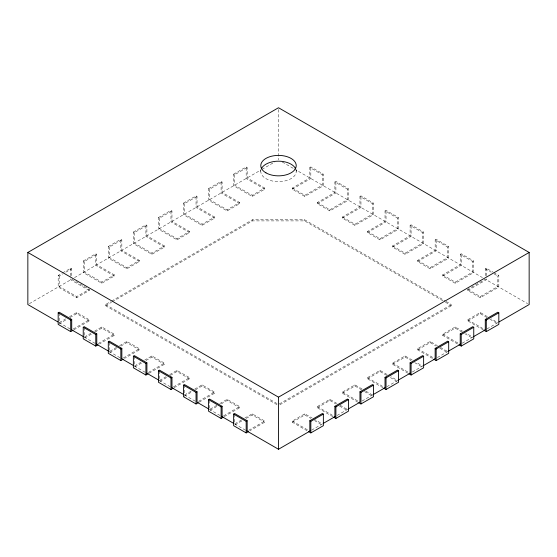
<?xml version="1.0" encoding="UTF-8"?>
<svg xmlns="http://www.w3.org/2000/svg" width="557" height="557" viewBox="0 0 557 557"><rect width="100%" height="100%" fill="white"/><g stroke="black" fill="none" stroke-linecap="round" stroke-linejoin="round"><path stroke-width="0.42" stroke-dasharray="2.79 2.09" d="M29.354 303.676L71.714 279.224L89.259 289.355L89.259 290.51L76.727 297.744L58.179 287.036L58.179 275.464L61.862 273.334M62.6 272.909L70.711 268.223L71.714 268.801L71.714 275.75M83.244 260.989L95.776 253.755L96.779 254.333L96.779 264.756L114.324 274.88L114.324 276.042L101.792 283.276L83.244 272.568L83.244 260.989L84.246 261.567L96.779 254.333M108.309 246.521L120.841 239.28L121.844 239.865L121.844 250.281L139.389 260.411L139.389 261.567L126.857 268.808L108.309 258.093L108.309 246.521L109.311 247.099L121.844 239.865M133.374 232.046L145.906 224.812L146.909 225.39L146.909 235.813L164.454 245.943L164.454 247.099L151.922 254.333L133.374 243.625L133.374 232.046L134.376 232.624L146.909 225.39M158.439 217.578L170.971 210.344L171.974 210.922L171.974 221.338L189.519 231.468L189.519 232.624L176.987 239.865L158.439 229.157L158.439 217.578L159.441 218.156L171.974 210.922M183.504 203.103L196.036 195.869L197.039 196.447L197.039 206.87L214.584 217L214.584 218.156L202.052 225.39L183.504 214.682L183.504 203.103L184.506 203.681L197.039 196.447M208.569 188.635L221.101 181.401L222.104 181.979L222.104 192.395L239.649 202.525L239.649 203.688L227.117 210.922L208.569 200.214L208.569 188.635L209.571 189.213L222.104 181.979M233.634 174.16L246.166 166.926L247.169 167.504L247.169 177.927L264.714 188.057L264.714 189.213L252.182 196.447L233.634 185.739L233.634 174.16L234.636 174.745L247.169 167.504M58.179 275.464L59.181 276.042L62.864 273.912M65.817 272.213L71.714 268.801M74.52 277.602L261.191 169.829M261.943 169.398L274.733 162.01M59.181 276.042L59.181 286.458L76.727 296.589L89.259 289.355M84.246 261.567L84.246 271.99L101.792 282.12L114.324 274.88M109.311 247.099L109.311 257.515L126.857 267.645L139.389 260.411M134.376 232.624L134.376 243.047L151.922 253.177L164.454 245.943M159.441 218.156L159.441 228.572L176.987 238.702L189.519 231.468M184.506 203.681L184.506 214.104L202.052 224.234L214.584 217M209.571 189.213L209.571 199.636L227.117 209.759L239.649 202.525M234.636 174.745L234.636 185.161L252.182 195.291L264.714 188.057M309.831 167.504L310.834 166.926L323.366 174.16L323.366 185.739L304.818 196.447L292.286 189.213L292.286 188.057L309.831 177.927L309.831 167.504L322.364 174.745L323.366 174.16M59.181 313.09L59.181 322.635L65.761 318.841M69.416 316.731L76.727 312.505L89.259 319.746L89.259 320.902L73.677 329.897M58.924 323.944L67.084 319.231M70.05 317.518L76.727 313.668L89.259 320.902M292.286 189.213L310.834 178.505L310.834 166.926M276.996 404.688L105.552 305.709L105.552 304.547L110.822 301.504M111.581 301.072L252.446 219.737L304.554 219.737L445.419 301.072M105.552 305.709L111.581 302.228M112.333 301.79L252.446 220.892L304.554 220.892L444.667 301.79M73.176 329.027L89.259 319.746M292.286 188.057L304.818 195.291L322.364 185.161L322.364 174.745M334.896 181.979L335.899 181.401L348.431 188.635L348.431 200.214L329.883 210.922L317.351 203.688L317.351 202.525L334.896 192.395L334.896 181.979L347.429 189.213L348.431 188.635M84.246 327.558L84.246 337.11L90.826 333.309M94.481 331.199L101.792 326.98L114.324 334.214L114.324 335.37L99.487 343.941M84.727 337.988L92.149 333.706M95.115 331.993L101.792 328.136L114.324 335.37M317.351 203.688L335.899 192.973L335.899 181.401M98.241 343.502L114.324 334.214M317.351 202.525L329.883 209.759L347.429 199.636L347.429 189.213M359.961 196.447L360.964 195.869L373.496 203.103L373.496 214.682L354.948 225.39L342.416 218.156L342.416 217L359.961 206.87L359.961 196.447L372.494 203.681L373.496 203.103M116.622 347.359L109.311 351.578L109.311 342.026M119.546 345.667L126.857 341.448L139.389 348.682L139.389 349.845L124.552 358.409M109.792 352.463L117.214 348.174M120.925 346.036L126.857 342.611L139.389 349.845M342.416 218.156L360.964 207.448L360.964 195.869M123.306 357.97L139.389 348.682M342.416 217L354.948 224.234L372.494 214.104L372.494 203.681M385.026 210.922L386.029 210.344L398.561 217.578L398.561 229.157L380.013 239.865L367.481 232.624L367.481 231.468L385.026 221.338L385.026 210.922L397.559 218.156L398.561 217.578M134.376 356.501L134.376 366.053L140.956 362.252M144.611 360.142L151.922 355.923L164.454 363.157L164.454 364.313L148.872 373.308M134.857 366.931L142.279 362.649M145.99 360.504L151.922 357.079L164.454 364.313M367.481 232.624L386.029 221.916L386.029 210.344M148.371 372.445L164.454 363.157M367.481 231.468L380.013 238.702L397.559 228.572L397.559 218.156M410.091 225.39L411.094 224.812L423.626 232.046L423.626 243.625L405.078 254.333L392.546 247.099L392.546 245.943L410.091 235.813L410.091 225.39L422.624 232.624L423.626 232.046M159.441 370.969L159.441 380.522L166.021 376.72M169.676 374.61L176.987 370.391L189.519 377.625L189.519 378.788L173.937 387.783M159.922 381.399L166.599 377.549M170.31 375.404L176.987 371.547L189.519 378.788M392.546 247.099L411.094 236.391L411.094 224.812M173.436 386.913L189.519 377.625M392.546 245.943L405.078 253.177L422.624 243.047L422.624 232.624M435.156 239.865L436.159 239.28L448.691 246.521L448.691 258.093L430.143 268.808L417.611 261.567L417.611 260.411L435.156 250.281L435.156 239.865L447.689 247.099L448.691 246.521M191.086 391.195L184.506 394.997L184.506 385.444M194.741 389.085L202.052 384.866L214.584 392.1L214.584 393.256L199.002 402.251M184.249 396.299L192.409 391.592M195.375 389.879L202.052 386.022L214.584 393.256M417.611 261.567L436.159 250.859L436.159 239.28M198.501 401.381L214.584 392.1M417.611 260.411L430.143 267.645L447.689 257.515L447.689 247.099M460.221 254.333L461.224 253.755L473.756 260.989L473.756 272.568L455.208 283.276L442.676 276.042L442.676 274.88L460.221 264.756L460.221 254.333L472.754 261.567L473.756 260.989M216.882 405.245L209.571 409.465L209.571 399.912M219.806 403.553L227.117 399.334L239.649 406.568L239.649 407.731L224.067 416.72M210.052 410.342L217.474 406.06M221.185 403.916L227.117 400.49L239.649 407.731M442.676 276.042L461.224 265.334L461.224 253.755M223.566 415.856L239.649 406.568M442.676 274.88L455.208 282.12L472.754 271.99L472.754 261.567M485.286 275.75L485.286 268.801L486.289 268.223L492.924 272.06M234.636 414.387L234.636 423.933L241.947 419.713M244.871 418.029L252.182 413.802L264.714 421.043L264.714 422.199L249.877 430.763M493.662 272.484L498.821 275.464L498.821 287.036L480.273 297.744L467.741 290.51L467.741 289.355L485.286 279.224L527.646 303.676M235.117 424.817L242.539 420.535M246.25 418.391L252.182 414.965L264.714 422.199M467.741 290.51L486.289 279.802L486.289 276.495M494.136 273.912L497.819 276.042L498.821 275.464M279.252 403.964L451.449 304.547L451.449 305.709L278.5 405.559M248.631 430.324L264.714 421.043M467.741 289.355L480.273 296.589L497.819 286.458L497.819 276.042M307.123 430.763L292.286 422.199L292.286 421.043L304.818 413.802L312.129 418.029M332.933 416.72L317.351 407.731L317.351 406.568L329.883 399.334L337.194 403.553M357.998 402.251L342.416 393.256L342.416 392.1L354.948 384.866L362.259 389.085M383.063 387.783L367.481 378.788L367.481 377.625L380.013 370.391L387.324 374.61M408.128 373.308L392.546 364.313L392.546 363.157L405.078 355.923L412.389 360.142M432.448 358.409L417.611 349.845L417.611 348.682L430.143 341.448L437.454 345.667M457.513 343.941L442.676 335.37L442.676 334.214L455.208 326.98L462.519 331.199M483.323 329.897L467.741 320.902L467.741 319.746L480.273 312.505L487.584 316.731M292.286 422.199L304.818 414.965L310.75 418.391M317.351 407.731L329.883 400.49L335.815 403.916M342.416 393.256L354.948 386.022L361.625 389.879M367.481 378.788L380.013 371.547L386.69 375.404M392.546 364.313L405.078 357.079L411.01 360.504M417.611 349.845L430.143 342.611L436.075 346.036M442.676 335.37L455.208 328.136L461.885 331.993M467.741 320.902L480.273 313.668L486.95 317.518M311.621 430.136L322.364 423.933L315.053 419.713M337.11 415.425L347.749 409.277M362.05 401.026L372.591 394.941M386.892 386.683L397.559 380.522L390.979 376.72M412.305 372.006L422.624 366.053L416.044 362.252M437.322 357.566L447.856 351.481M462.157 343.223L472.754 337.11L466.174 333.309M486.999 328.888L497.819 322.635L491.239 318.841M485.286 268.801L491.183 272.213M282.267 162.01L293.553 168.527M294.305 168.966L482.48 277.602M264.714 189.213L246.166 178.505L246.166 166.926M489.916 319.231L498.076 323.944M446.178 301.504L451.449 304.547M445.419 302.228L451.449 305.709M467.741 319.746L485.286 329.876M239.649 203.688L221.101 192.973L221.101 181.401M464.851 333.706L472.273 337.988M442.676 334.214L460.221 344.344M440.378 347.359L447.689 351.578M214.584 218.156L196.036 207.448L196.036 195.869M439.786 348.174L447.208 352.463M417.611 348.682L435.156 358.812M189.519 232.624L170.971 221.916L170.971 210.344M414.721 362.649L422.143 366.931M392.546 363.157L410.091 373.287M164.454 247.099L145.906 236.391L145.906 224.812M390.401 377.549L397.078 381.399M367.481 377.625L385.026 387.756M365.914 391.195L372.494 394.997M139.389 261.567L120.841 250.859L120.841 239.28M364.591 391.592L372.751 396.299M342.416 392.1L359.961 402.231M340.118 405.245L347.429 409.465M114.324 276.042L95.776 265.334L95.776 253.755M339.526 406.06L346.948 410.342M317.351 406.568L334.896 416.699M89.259 290.51L70.711 279.802L70.711 276.495M314.461 420.535L321.883 424.817M105.552 304.547L278.5 404.396M292.286 421.043L309.831 431.174M59.181 322.635L70.976 329.445M84.246 337.11L96.041 343.92M109.144 351.481L121.106 358.388M134.376 366.053L146.171 372.863M159.441 380.522L171.236 387.331M184.409 394.941L196.301 401.806M209.251 409.277L221.366 416.274M234.636 423.933L246.431 430.742M486.289 268.223L486.289 275.666M480.273 296.589L480.273 297.744M480.273 312.505L480.273 313.668M455.208 282.12L455.208 283.276M455.208 326.98L455.208 328.136M430.143 267.645L430.143 268.808M430.143 341.448L430.143 342.611M405.078 253.177L405.078 254.333M405.078 355.923L405.078 357.079M380.013 238.702L380.013 239.865M380.013 370.391L380.013 371.547M354.948 224.234L354.948 225.39M354.948 384.866L354.948 386.022M329.883 209.759L329.883 210.922M329.883 399.334L329.883 400.49M304.818 195.291L304.818 196.447M304.818 413.802L304.818 414.965M304.554 219.737L304.554 220.892M296.227 169.76L296.227 171.41M278.5 109.478L278.5 159.838M260.773 169.76L260.773 171.41M252.446 219.737L252.446 220.892M252.182 195.291L252.182 196.447M252.182 413.802L252.182 414.965M227.117 209.759L227.117 210.922M227.117 399.334L227.117 400.49M202.052 224.234L202.052 225.39M202.052 384.866L202.052 386.022M176.987 238.702L176.987 239.865M176.987 370.391L176.987 371.547M151.922 253.177L151.922 254.333M151.922 355.923L151.922 357.079M126.857 267.645L126.857 268.808M126.857 341.448L126.857 342.611M101.792 282.12L101.792 283.276M101.792 326.98L101.792 328.136M76.727 296.589L76.727 297.744M76.727 312.505L76.727 313.668M70.711 268.223L70.711 275.666M296.073 170.08A17.727 10.235 0 0 1 278.5 181.645A17.727 10.235 0 0 1 260.927 170.08"/><path stroke-width="0.84" d="M57.956 321.932L27.85 304.547L27.85 252.453L278.5 107.738L529.15 252.453L529.15 304.547L499.044 321.932M72.939 330.322L70.711 331.61L58.179 324.376L58.179 312.797L59.181 312.219L71.714 319.453L71.714 329.876M58.179 312.797L70.711 320.031L71.714 319.453M98.004 344.797L95.776 346.078L83.244 338.844L83.244 327.265L84.246 326.687L96.779 333.922L96.779 344.344M83.244 327.265L95.776 334.506L96.779 333.922M123.069 359.265L120.841 360.553L108.309 353.319L108.309 341.74L109.311 341.163L121.844 348.397L121.844 358.812M108.309 341.74L120.841 348.974L121.844 348.397M148.134 373.74L145.906 375.021L133.374 367.787L133.374 356.208L134.376 355.631L146.909 362.865L146.909 373.287M133.374 356.208L145.906 363.442L146.909 362.865M173.199 388.208L170.971 389.496L158.439 382.255L158.439 370.683L159.441 370.106L171.974 377.34L171.974 387.756M158.439 370.683L170.971 377.918L171.974 377.34M198.264 402.683L196.036 403.964L183.504 396.73L183.504 385.152L184.506 384.574L197.039 391.808L197.039 402.231M183.504 385.152L196.036 392.386L197.039 391.808M223.329 417.151L221.101 418.439L208.569 411.198L208.569 399.627L209.571 399.042L222.104 406.283L222.104 416.699M208.569 399.627L221.101 406.861L222.104 406.283M248.394 431.619L246.166 432.907L233.634 425.673L233.634 414.095L234.636 413.517L247.169 420.751L247.169 431.174M27.85 252.453L278.5 397.162L529.15 252.453M233.634 414.095L246.166 421.329L247.169 420.751M309.831 431.174L309.831 420.751L322.364 413.517L323.366 414.095L323.366 425.673L310.834 432.907L308.606 431.619M334.896 416.699L334.896 406.283L347.429 399.042L348.431 399.627L348.431 411.198L335.899 418.439L333.671 417.151M359.961 402.231L359.961 391.808L372.494 384.574L373.496 385.152L373.496 396.73L360.964 403.964L358.736 402.683M385.026 387.756L385.026 377.34L397.559 370.106L398.561 370.683L398.561 382.255L386.029 389.496L383.801 388.208M410.091 373.287L410.091 362.865L422.624 355.631L423.626 356.208L423.626 367.787L411.094 375.021L408.866 373.74M435.156 358.812L435.156 348.397L447.689 341.163L448.691 341.74L448.691 353.319L436.159 360.553L433.931 359.265M460.221 344.344L460.221 333.922L472.754 326.687L473.756 327.265L473.756 338.844L461.224 346.078L458.996 344.797M485.286 329.876L485.286 319.453L497.819 312.219L498.821 312.797L498.821 324.376L486.289 331.61L484.061 330.322M309.831 420.751L310.834 421.329L323.366 414.095M334.896 406.283L335.899 406.861L348.431 399.627M359.961 391.808L360.964 392.386L373.496 385.152M385.026 377.34L386.029 377.918L398.561 370.683M410.091 362.865L411.094 363.442L423.626 356.208M435.156 348.397L436.159 348.974L448.691 341.74M460.221 333.922L461.224 334.506L473.756 327.265M485.286 319.453L486.289 320.031L498.821 312.797M246.883 431.007L278.5 449.262L310.117 431.007M323.659 423.188L334.952 416.664M348.501 408.845L359.794 402.328M373.343 394.502L385.381 387.554M398.178 380.166L410.224 373.211M423.773 365.385L435.059 358.868M448.608 351.049L460.653 344.094M473.45 336.707L485.495 329.751M71.505 329.751L83.55 336.707M96.347 344.094L108.392 351.049M121.941 358.868L133.227 365.385M146.776 373.211L158.822 380.166M171.619 387.554L183.657 394.502M197.206 402.328L208.499 408.845M222.048 416.664L233.341 423.188M486.289 320.031L486.289 331.61M461.224 334.506L461.224 346.078M436.159 348.974L436.159 360.553M411.094 363.442L411.094 375.021M386.029 377.918L386.029 389.496M360.964 392.386L360.964 403.964M335.899 406.861L335.899 418.439M310.834 421.329L310.834 432.907M278.5 397.162L278.5 449.262M246.166 421.329L246.166 432.907M221.101 406.861L221.101 418.439M196.036 392.386L196.036 403.964M170.971 377.918L170.971 389.496M145.906 363.442L145.906 375.021M120.841 348.974L120.841 360.553M95.776 334.506L95.776 346.078M70.711 320.031L70.711 331.61M261.379 168.764A17.727 10.235 0 0 1 278.5 161.182A17.727 10.235 0 0 1 295.621 168.764M265.968 172.858A17.727 10.235 0 0 0 295.621 168.27A17.727 10.235 0 0 0 273.912 155.744A17.727 10.235 0 0 0 265.968 172.858"/></g></svg>
